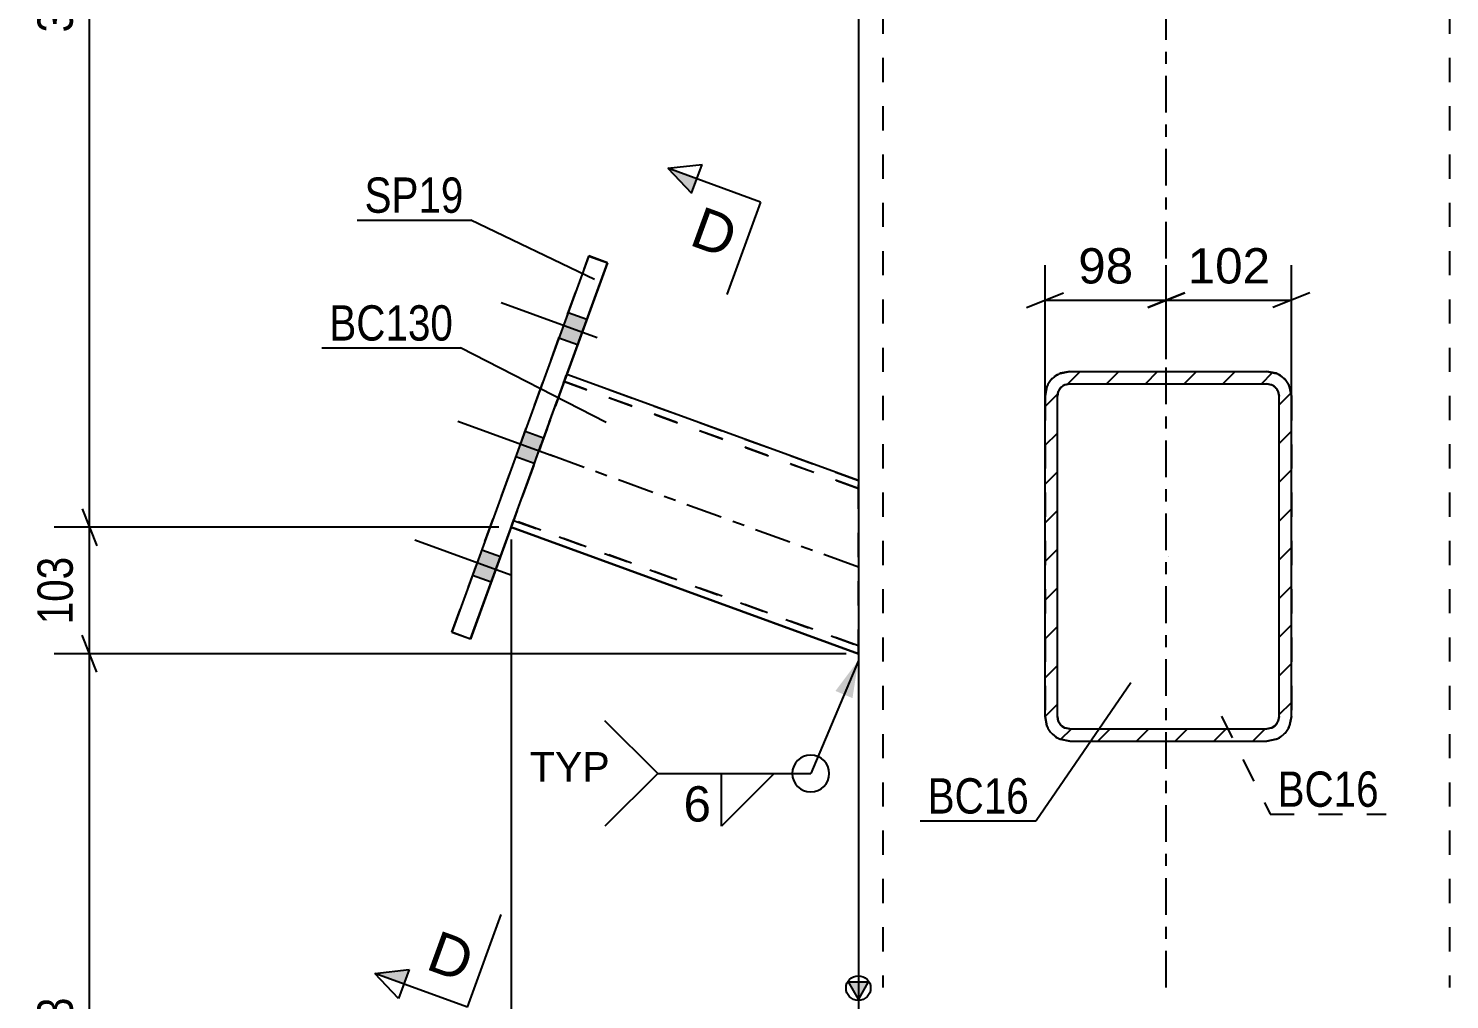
# Model space of a CAD drawing. Header units: millimetres. Extents: x -131 to 463, y -178 to 242.
# Drawn here: x 119.8 to 235.2, y 35 to 113.9 of the extents above; entities that cross this region are included whole.
import ezdxf

# ---------------------------------------------------------------- set-up
doc = ezdxf.new("R2010")
doc.units = ezdxf.units.MM
doc.linetypes.add('DXK_LINE_DOT2', pattern=[3.9198, 1.9599, -1.9599])
doc.linetypes.add('DXK_LINE_DOT3', pattern=[5.918699999999999, 2.979, -0.9799, 0.9799, -0.9799])
doc.styles.add('Arial', font='ARIAL.TTF', dxfattribs={"height": 0.2})
doc.styles.add('Arial Narrow', font='ARIALN.TTF', dxfattribs={"height": 0.2})

# ---------------------------------------------------------------- blocks, each defined once
blk = doc.blocks.new('Part-284876763-2579 - 2554')
at = {"color": 7, "linetype": 'DXK_LINE_DOT2'}
for p, q in [((204.3242726704646, 86.01190774883946), (203.5589058057348, 85.85966681642168)), ((204.3242726704646, 86.01190774883946), (220.3242726704646, 86.01190774884236)), ((204.3242726888072, 86.00855782410252), (204.3242726704646, 86.01190774883946)), ((220.3242726704646, 86.01190774884236), (220.3242726888072, 86.00855782410252)), ((221.0896395351943, 85.85966681642458), (220.3242726704646, 86.01190774884236)), ((202.4765136054413, 84.77727463432785), (202.3242726704646, 84.01190778246638)), ((203.3242726704646, 84.01190778246672), (203.4003931379529, 84.39459120839712)), ((203.4003931562956, 84.39124122927495), (203.4003931379529, 84.39459120839712)), ((203.941589238099, 84.93578729944386), (204.3242726704646, 85.01190776565312)), ((204.3242726888072, 85.00855780728926), (204.3242726704646, 85.01190776565312)), ((204.3242726704646, 85.01190776565312), (220.3242726704646, 85.01190776565602)), ((220.3242726888072, 85.00855780728926), (220.3242726704646, 85.01190776565602)), ((220.3242726704646, 85.01190776565602), (220.7069561028301, 84.9357872994471)), ((221.2481522213189, 84.39124122927495), (221.2481522029762, 84.39459120840041)), ((221.2481522029762, 84.39459120840041), (221.3242726704646, 84.01190778247002)), ((222.3242726704646, 84.01190778247002), (222.1720317354864, 84.77727463433149)), ((202.3242726704646, 84.01190778246638), (202.3242726888116, 58.00855735332919)), ((203.3242726888072, 84.0085577904756), (203.3242726704646, 84.01190778246672)), ((203.3242726704646, 58.01190821962263), (203.3242726704646, 84.01190778246672)), ((221.3242726888072, 84.0085577904756), (221.3242726704646, 84.01190778247002)), ((221.3242726704646, 58.01190821962592), (221.3242726704646, 84.01190778247002)), ((222.3242726704646, 84.01190778247002), (222.3242726888116, 58.00855735332919)), ((202.3242726704646, 58.01190821962228), (202.4765136054413, 57.24654136776115)), ((203.3242726888116, 58.00855735332919), (203.3242726704646, 58.01190821962263)), ((203.4003931379529, 57.62922479369189), (203.3242726704646, 58.01190821962263)), ((221.3242726704646, 58.01190821962592), (221.2481522029762, 57.62922479369519)), ((221.3242726888116, 58.00855735332919), (221.3242726704646, 58.01190821962592)), ((222.1720317354864, 57.24654136776479), (222.3242726704646, 58.01190821962592)), ((202.4765136237898, 57.24319047573084), (202.4765136054413, 57.24654136776115)), ((204.3242726704646, 57.01190823643668), (203.941589238099, 57.0880287026452)), ((204.3242726888131, 57.00855733651554), (204.3242726704646, 57.01190823643668)), ((204.3242726704646, 57.01190823643668), (220.3242726704646, 57.01190823643958)), ((220.7069561028301, 57.0880287026481), (220.3242726704646, 57.01190823643958)), ((220.3242726888131, 57.00855733651588), (220.3242726704646, 57.01190823643958)), ((222.1720317538349, 57.24319047573084), (222.1720317354864, 57.24654136776479)), ((203.5589058057348, 56.16414918566772), (204.3242726704646, 56.01190825325028)), ((204.3242726704646, 56.01190825325028), (220.3242726704646, 56.01190825325324)), ((204.3242726888131, 56.00855731970222), (204.3242726704646, 56.01190825325028)), ((220.3242726704646, 56.01190825325324), (221.0896395351943, 56.16414918567096)), ((220.3242726888131, 56.00855731970222), (220.3242726704646, 56.01190825325324))]:
    blk.add_line(p, q, dxfattribs=at)
at = {"color": 7, "linetype": 'DXK_LINE_DOT3'}
blk.add_line((212.3242726986222, 71.00672380418757), (212.3242726597954, 71.01374176871371), dxfattribs=at)
at = {"color": 7, "linetype": 'DXK_LINE_DOT2'}
for centre, radius, start, end in [((204.3242726484996, 84.01190776049418), 1.999999983191464, 112.4999995183483, 157.4999995182608), ((220.324272692434, 84.01190776050353), 1.999999983183784, 22.50000048165322, 67.50000048169989), ((204.3242726594846, 84.01190777147804), 0.999999991598868, 112.4999995184717, 157.4999995181959), ((220.3242726814444, 84.01190777148112), 0.9999999915990581, 22.50000048181284, 67.50000048152569), ((204.3242726484985, 58.01190824159441), 1.999999983190296, 202.5000004817403, 247.5000004816719), ((204.3242726594843, 58.01190823061081), 0.9999999915985773, 202.5000004818013, 247.5000004815369), ((220.3242726814446, 58.01190823061362), 0.9999999915985631, 292.4999995184751, 337.4999995182288), ((220.324272692435, 58.01190824159048), 1.99999998318198, 292.4999995182902, 337.4999995183959)]:
    blk.add_arc(centre, radius, start, end, dxfattribs=at)
blk = doc.blocks.new('Part-284876763-2614 - 2554')
at = {"color": 7, "linetype": 'DXK_LINE_DOT2'}
for p, q in [((163.2365780554451, 85.08076365720154), (163.3697295276726, 85.44654566904904)), ((163.3697434772375, 85.44424660774678), (163.2365925857333, 85.07836888558194)), ((163.3697295276726, 85.44654566904904), (163.4586987375647, 85.69091375098873)), ((163.4587118180179, 85.68875793029912), (163.3697434772375, 85.44424660774678)), ((163.4586987375647, 85.69091375098873), (163.4899409294246, 85.77666507774774)), ((163.4899529846881, 85.77467822088187), (163.4587118180179, 85.68875793029912)), ((163.4899529846881, 85.77467822088187), (163.4899409294246, 85.77666507774774)), ((187.1658816162091, 77.15734526173327), (163.4899529846881, 85.77467822088187)), ((163.2365925857333, 85.07836888558194), (159.1961693806848, 73.97740918873035)), ((163.2365780554451, 85.08076365720154), (159.2286355195263, 74.06903199742811)), ((163.2246231463274, 85.04778980905178), (159.240591956518, 74.10175403304203)), ((159.3864553555189, 74.50029887801776), (163.224636148743, 85.04564684996768)), ((163.2691077512748, 85.16997385002179), (163.2246231463274, 85.04778980905178)), ((163.224636148743, 85.04564684996768), (163.2691203191325, 85.16790251124405)), ((163.2847288472041, 85.2128495134017), (163.2691077512748, 85.16997385002179)), ((163.2691203191325, 85.16790251124405), (163.2847409024676, 85.21086265653577)), ((163.2847288472041, 85.2128495134017), (187.1658816160068, 76.52082107980061)), ((163.2847409024676, 85.21086265653577), (163.2847288472041, 85.2128495134017)), ((187.1658816162076, 76.51883861061907), (163.2847409024676, 85.21086265653577)), ((187.1658816161945, 63.11019893721823), (187.1658816160082, 77.15932773091521)), ((159.0954846280235, 73.70315427526333), (159.2286355195263, 74.06903199742811)), ((159.0954985775884, 73.7008552139614), (159.1961693806848, 73.97740918873035)), ((159.1961077861286, 73.97949837176606), (159.180487202792, 73.93653822647468)), ((187.1658816159937, 63.75068805751437), (159.180487202792, 73.93653822647468)), ((159.180487202792, 73.93653822647468), (159.180499258057, 73.93455136960876)), ((159.180499258057, 73.93455136960876), (159.1961203539862, 73.97742703298866)), ((159.180499258057, 73.93455136960876), (187.1658816161945, 63.74870558833283)), ((159.240591956518, 74.10175403304203), (159.1961077861286, 73.97949837176606)), ((159.1961203539862, 73.97742703298866), (159.2293739206297, 74.06876324141587)), ((159.2293739206297, 74.06876324141587), (159.2406049589322, 74.09961107395833)), ((159.2406049589322, 74.09961107395833), (159.3857120100134, 74.49825655301828)), ((159.3857120100134, 74.49825655301828), (159.3864553555189, 74.50029887801776)), ((158.9752751205714, 73.37272266212824), (159.0065162872431, 73.45864295271059)), ((158.9752871758364, 73.37073580526265), (158.9752751205714, 73.37272266212824)), ((158.9752871758364, 73.37073580526265), (159.0065293676963, 73.45648713202172)), ((159.0065162872431, 73.45864295271059), (159.0954846280235, 73.70315427526333)), ((159.0065293676963, 73.45648713202172), (159.0072208868825, 73.45838649942465)), ((159.0072208868825, 73.45838649942465), (159.0954985775884, 73.7008552139614))]:
    blk.add_line(p, q, dxfattribs=at)
at = {"color": 2, "linetype": 'Continuous'}
for p, q in [((187.1658816160082, 77.15932773091521), (163.4899409294246, 85.77666507774774)), ((158.9752751205714, 73.37272266212824), (187.1658816159937, 63.11218140640011)), ((187.1658816161945, 63.11019893721823), (158.9752871758364, 73.37073580526265))]:
    blk.add_line(p, q, dxfattribs=at)
at = {"color": 7, "linetype": 'DXK_LINE_DOT3'}
blk.add_line((187.1658816161014, 70.13476333357397), (161.2326140525505, 79.57370044090896), dxfattribs=at)
blk = doc.blocks.new('Part-284876763-2635 - 2554')
at = {"color": 2, "linetype": 'Continuous'}
for p, q in [((165.2869153360139, 95.39392808403574), (154.1712608824806, 64.85391834900219)), ((155.6747690794147, 64.30668613932687), (166.790423532948, 94.84669587436002)), ((166.7904590231048, 94.84071474485319), (163.491242350599, 85.77619139919625)), ((166.790423532948, 94.84669587436002), (165.2869153360139, 95.39392808403574)), ((166.7885053865362, 94.84142581038543), (166.7904590231048, 94.84071474485319)), ((166.790423532948, 94.84669587436002), (166.7904590231048, 94.84071474485319)), ((158.9765765417241, 73.37224898358465), (155.6748045695714, 64.30070500982004)), ((154.1712608824806, 64.85391834900219), (155.6747690794147, 64.30668613932687)), ((154.1712608824806, 64.85391834900219), (154.1712963726373, 64.84793721949535)), ((154.1712963726373, 64.84793721949535), (154.1732145190491, 64.85320728347)), ((155.6748045695714, 64.30070500982004), (154.1712963726373, 64.84793721949535)), ((155.6747690794147, 64.30668613932687), (155.6748045695714, 64.30070500982004))]:
    blk.add_line(p, q, dxfattribs=at)
at = {"color": 7, "linetype": 'DXK_LINE_DOT2'}
for p, q in [((154.1732145190491, 64.85320728347), (165.2869508261707, 95.3879469545289)), ((165.2869153360139, 95.39392808403574), (165.2869508261707, 95.3879469545289)), ((165.2869508261707, 95.3879469545289), (166.7885053865362, 94.84142581038543)), ((163.491242350599, 85.77619139919625), (158.9765765417241, 73.37224898358465))]:
    blk.add_line(p, q, dxfattribs=at)
blk = doc.blocks.new('Bolt-284876763-2636 - 2554')
at = {"linetype": 'Continuous'}
for points in [[(164.3620871055031, 88.1737741365447), (165.1145314181688, 90.24109790323854), (163.6110232210251, 90.78833011299065), (162.8585789083594, 88.7210063462968)], [(164.3620982985525, 88.17188778031561), (165.1145426112182, 90.23921154700946), (163.6110344140746, 90.78644375676157), (162.8585901014089, 88.71911999006772)], [(164.362109491602, 88.17000142408654), (165.1145538042677, 90.23732519078038), (163.611045607124, 90.78455740053249), (162.8586012944583, 88.71723363383865)], [(160.8563807009272, 78.54192491241884), (161.6088250135929, 80.60924867911274), (160.1053168164492, 81.15648088886485), (159.3528725037835, 79.08915712217095)], [(160.8564030870261, 78.53815219996068), (161.6088473996918, 80.60547596665458), (160.1053392025481, 81.15270817640669), (159.3528948898824, 79.08538440971279)], [(157.3506742963513, 68.91007568829303), (158.103118609017, 70.97739945498688), (156.5996104118733, 71.52463166473899), (155.8471660992076, 69.45730789804514)], [(157.3506854894007, 68.90818933206396), (158.1031298020664, 70.9755130987578), (156.5996216049228, 71.52274530850991), (155.847177292257, 69.45542154181607)], [(157.3506966824501, 68.90630297583488), (158.1031409951159, 70.97362674252872), (156.5996327979722, 71.52085895228083), (155.8471884853065, 69.45353518558699)]]:
    blk.add_hatch(color=1, dxfattribs=at).paths.add_polyline_path(points)
at = {"color": 1, "linetype": 'Continuous'}
for p, q in [((165.9599096719006, 88.76280984950137), (158.1604609003593, 91.60157693719913)), ((165.95992086495, 88.76092349327229), (158.1604720934087, 91.59969058097005)), ((165.9599320579995, 88.75903713704321), (158.1604832864581, 91.59780422474097)), ((165.1145314181688, 90.24109790323854), (163.6110232210251, 90.78833011299065)), ((165.1145426112182, 90.23921154700946), (163.6110344140746, 90.78644375676157)), ((165.1145538042677, 90.23732519078038), (163.611045607124, 90.78455740053249)), ((164.3620871055031, 88.1737741365447), (162.8585789083594, 88.7210063462968)), ((164.3620982985525, 88.17188778031561), (162.8585901014089, 88.71911999006772)), ((164.362109491602, 88.17000142408654), (162.8586012944583, 88.71723363383865)), ((162.4542032673247, 79.13096062537551), (154.6547544957834, 81.96972771307327)), ((162.4542256534235, 79.12718791291735), (154.6547768818822, 81.96595500061511)), ((161.6088250135929, 80.60924867911274), (160.1053168164492, 81.15648088886485)), ((161.6088473996918, 80.60547596665458), (160.1053392025481, 81.15270817640669)), ((160.8563807009272, 78.54192491241884), (159.3528725037835, 79.08915712217095)), ((160.8564030870261, 78.53815219996068), (159.3528948898824, 79.08538440971279)), ((158.9484968627488, 69.4991114012497), (151.1490480912074, 72.33787848894747)), ((158.9485080557982, 69.49722504502063), (151.1490592842569, 72.33599213271839)), ((158.9485192488476, 69.49533868879155), (151.1490704773063, 72.33410577648931)), ((158.103118609017, 70.97739945498688), (156.5996104118733, 71.52463166473899)), ((158.1031298020664, 70.9755130987578), (156.5996216049228, 71.52274530850991)), ((158.1031409951159, 70.97362674252872), (156.5996327979722, 71.52085895228083)), ((157.3506742963513, 68.91007568829303), (155.8471660992076, 69.45730789804514)), ((157.3506854894007, 68.90818933206396), (155.847177292257, 69.45542154181607)), ((157.3506966824501, 68.90630297583488), (155.8471884853065, 69.45353518558699))]:
    blk.add_line(p, q, dxfattribs=at)
blk = doc.blocks.new('Part-284876763-2706 - 2554')
at = {"linetype": 'Continuous'}
h = blk.add_hatch(dxfattribs=at)
h.set_pattern_fill('', scale=0.7, style=0, pattern_type=0)
h.set_pattern_definition([(45, (202.3242727764462, 58.02403287460857), (-1.571544821187102, 1.571544821187102), [])])
h.paths.add_polyline_path([(202.3242727764549, 84.02403331493662), (202.3242727764505, 58.02403287465279), (202.4765137114272, 57.25866599696201), (202.9100592140779, 56.60981928833138), (203.5589059117208, 56.17627377834032), (204.3242727764505, 56.02403284078463), (220.3242727764505, 56.02403284078463), (221.0896396411802, 56.17627377834032), (221.7384863388231, 56.60981928833138), (222.1720318414738, 57.25866599696201), (222.3242727764505, 58.02403287465279), (222.3242727764549, 84.02403331493662), (222.1720318414781, 84.7894001926274), (221.7384863388275, 85.43824690125803), (221.0896396411846, 85.87179241124943), (220.3242727764549, 86.02403334880472), (204.3242727764549, 86.02403334880472), (203.5589059117252, 85.87179241124943), (202.9100592140823, 85.43824690125803), (202.4765137114331, 84.7894001926274)])
h.paths.add_polyline_path([(203.6171659952686, 84.73114010809769), (203.9415893440893, 84.947912863093), (204.3242727764549, 85.02403333187067), (220.3242727764549, 85.02403333187067), (220.7069562088205, 84.947912863093), (221.0313795576412, 84.73114010809769), (221.2481523089665, 84.40671675378218), (221.3242727764549, 84.02403331493662), (221.3242727764505, 58.02403287465279), (221.2481523089621, 57.64134943580723), (221.0313795576368, 57.31692608149206), (220.7069562088161, 57.10015332649635), (220.3242727764505, 57.02403285771874), (204.3242727764505, 57.02403285771874), (203.9415893440849, 57.10015332649635), (203.6171659952642, 57.31692608149206), (203.4003932439389, 57.64134943580723), (203.3242727764505, 58.02403287465279), (203.3242727764549, 84.02403331493662), (203.4003932439433, 84.40671675378218)])
at = {"color": 2, "linetype": 'Continuous'}
for p, q in [((204.3242727764549, 86.02403334880472), (203.5589059117252, 85.87179241124943)), ((204.3242727764549, 86.02403334880472), (220.3242727764549, 86.02403334880472)), ((221.0896396411846, 85.87179241124943), (220.3242727764549, 86.02403334880472)), ((202.4765137114331, 84.7894001926274), (202.3242727764549, 84.02403331493662)), ((203.3242727764549, 84.02403331493662), (203.4003932439433, 84.40671675378218)), ((203.9415893440893, 84.947912863093), (204.3242727764549, 85.02403333187067)), ((204.3242727605031, 85.02110950921053), (203.9415893281375, 84.94498904301071)), ((204.3242727605031, 85.02110950921053), (204.3242727764549, 85.02403333187067)), ((204.3242727764549, 85.02403333187067), (220.3242727764549, 85.02403333187067)), ((204.3242727605031, 85.02110950921053), (220.3242727605031, 85.02110950920763)), ((220.3242727605031, 85.02110950920763), (220.3242727764549, 85.02403333187067)), ((220.3242727764549, 85.02403333187067), (220.7069562088205, 84.947912863093)), ((220.7069561928687, 84.94498904300781), (220.3242727605031, 85.02110950920763)), ((221.2481523089665, 84.40671675378218), (221.3242727764549, 84.02403331493662)), ((222.3242727764549, 84.02403331493662), (222.1720318414781, 84.7894001926274)), ((202.3242727764505, 58.02403287465279), (202.3242727764549, 84.02403331493662)), ((203.3242727764505, 58.02403287465279), (203.3242727764549, 84.02403331493662)), ((221.3242727764505, 58.02403287465279), (221.3242727764549, 84.02403331493662)), ((222.3242727764505, 58.02403287465279), (222.3242727764549, 84.02403331493662)), ((202.3242727764505, 58.02403287465279), (202.4765137114272, 57.25866599696201)), ((203.4003932439389, 57.64134943580723), (203.3242727764505, 58.02403287465279)), ((221.3242727764505, 58.02403287465279), (221.2481523089621, 57.64134943580723)), ((222.1720318414738, 57.25866599696201), (222.3242727764505, 58.02403287465279)), ((204.3242727764505, 57.02403285771874), (203.9415893440849, 57.10015332649635)), ((204.3242727764505, 57.02403285771874), (220.3242727764505, 57.02403285771874)), ((220.7069562088161, 57.10015332649635), (220.3242727764505, 57.02403285771874)), ((203.5589059117208, 56.17627377834032), (204.3242727764505, 56.02403284078463)), ((204.3242727605031, 56.02111000031948), (203.5589058957733, 56.17335093271868)), ((204.3242727605031, 56.02111000031948), (204.3242727764505, 56.02403284078463)), ((204.3242727764505, 56.02403284078463), (220.3242727764505, 56.02403284078463)), ((204.3242727605031, 56.02111000031948), (220.3242727605031, 56.02111000031658)), ((220.3242727764505, 56.02403284078463), (221.0896396411802, 56.17627377834032)), ((221.0896396252328, 56.17335093271578), (220.3242727605031, 56.02111000031658)), ((220.3242727605031, 56.02111000031658), (220.3242727764505, 56.02403284078463))]:
    blk.add_line(p, q, dxfattribs=at)
at = {"color": 7, "linetype": 'DXK_LINE_DOT2'}
for p, q in [((203.5589058957733, 85.86886855987649), (204.3242727605031, 86.02110949227574)), ((204.3242727605031, 86.02110949227574), (204.3242727764549, 86.02403334880472)), ((204.3242727605031, 86.02110949227574), (220.3242727605031, 86.02110949227284)), ((220.3242727605031, 86.02110949227284), (220.3242727764549, 86.02403334880472)), ((220.3242727605031, 86.02110949227284), (221.0896396252328, 85.86886855987359)), ((202.3242727605031, 84.02110952614566), (202.4765136954798, 84.78647637791437)), ((203.4003932279914, 84.40379295202985), (203.3242727605031, 84.02110952614532)), ((203.4003932279914, 84.40379295202985), (203.4003932439433, 84.40671675378218)), ((221.2481522930147, 84.40379295202695), (221.2481523089665, 84.40671675378218)), ((221.3242727605031, 84.02110952614203), (221.2481522930147, 84.40379295202695)), ((222.1720318255263, 84.78647637791073), (222.3242727605031, 84.02110952614203)), ((202.3242727764549, 84.02403331493662), (202.3242727605031, 58.02110996645024)), ((203.3242727605031, 84.02110952614532), (203.3242727764549, 84.02403331493662)), ((203.3242727605031, 58.0211099664499), (203.3242727605031, 84.02110952614532)), ((221.3242727605031, 84.02110952614203), (221.3242727764549, 84.02403331493662)), ((221.3242727605031, 58.0211099664466), (221.3242727605031, 84.02110952614203)), ((222.3242727764549, 84.02403331493662), (222.3242727605031, 58.0211099664466)), ((202.4765136954798, 57.25574311468154), (202.3242727605031, 58.02110996645024)), ((203.3242727605031, 58.0211099664499), (203.3242727764505, 58.02403287465279)), ((203.3242727605031, 58.0211099664499), (203.4003932279914, 57.63842654056538)), ((221.2481522930147, 57.63842654056242), (221.3242727605031, 58.0211099664466)), ((221.3242727605031, 58.0211099664466), (221.3242727764505, 58.02403287465279)), ((222.3242727605031, 58.0211099664466), (222.1720318255263, 57.2557431146779)), ((222.3242727605031, 58.0211099664466), (222.3242727764505, 58.02403287465279)), ((202.4765136954798, 57.25574311468154), (202.4765137114272, 57.25866599696201)), ((203.9415893281375, 57.09723044958412), (204.3242727605031, 57.02110998338469)), ((204.3242727605031, 57.02110998338469), (204.3242727764505, 57.02403285771874)), ((204.3242727605031, 57.02110998338469), (220.3242727605031, 57.02110998338179)), ((220.3242727605031, 57.02110998338179), (220.7069561928687, 57.09723044958122)), ((220.3242727605031, 57.02110998338179), (220.3242727764505, 57.02403285771874)), ((222.1720318255263, 57.2557431146779), (222.1720318414738, 57.25866599696201))]:
    blk.add_line(p, q, dxfattribs=at)
at = {"color": 7, "linetype": 'DXK_LINE_DOT3'}
blk.add_line((212.3242727503574, 71.01926939838387), (212.3242727766193, 71.02403309442383), dxfattribs=at)
at = {"color": 2, "linetype": 'Continuous'}
for centre, radius, start, end in [((204.3242727985821, 84.02403333706165), 2.000000016935084, 112.5000004851542, 157.5000004851307), ((220.3242727543235, 84.02403333705493), 2.000000016942913, 22.49999951498488, 67.49999951480756), ((204.3242727875189, 84.02403332599778), 1.000000008469219, 112.5000004851875, 157.5000004850757), ((204.3242727494377, 84.02110951508365), 0.9999999915303923, 112.4999995148039, 157.4999995148893), ((220.3242727653908, 84.02403332599778), 1.00000000846922, 22.49999951492434, 67.49999951481256), ((220.3242727715684, 84.02110951508075), 0.999999991530394, 22.50000048511066, 67.50000048519614), ((204.324272798584, 58.02403285253712), 2.00000001694583, 202.4999995150322, 247.4999995147782), ((204.3242727383792, 58.02110998857988), 1.999999983069406, 202.500000485193, 247.5000004851307), ((204.3242727875154, 58.02403286359232), 1.000000008470222, 202.4999995149437, 247.4999995147869), ((220.3242727653857, 58.02403286359232), 1.000000008470219, 292.500000485213, 337.5000004850563), ((220.324272754317, 58.02403285253712), 2.000000016945829, 292.5000004852218, 337.5000004849678), ((220.3242727826272, 58.02110998857724), 1.99999998306955, 292.4999995148596, 337.4999995147776)]:
    blk.add_arc(centre, radius, start, end, dxfattribs=at)
at = {"color": 7, "linetype": 'DXK_LINE_DOT2'}
for centre, radius, start, end in [((204.324272738379, 84.02110950401502), 1.999999983069555, 112.4999995148595, 157.4999995147774), ((220.3242727826269, 84.02110950401239), 1.999999983069407, 22.50000048519302, 67.50000048513067), ((204.3242727494381, 58.02110997751127), 0.9999999915306176, 202.5000004850864, 247.5000004851786), ((220.3242727715681, 58.02110997750834), 0.9999999915305671, 292.4999995148185, 337.4999995149106)]:
    blk.add_arc(centre, radius, start, end, dxfattribs=at)
blk = doc.blocks.new('Part-284876763-2655 - 2554')
at = {"linetype": 'Continuous'}
blk.add_hatch(color=2, dxfattribs=at).paths.add_polyline_path([(187.1658816164739, 35.07117505940992), (186.365881604553, 36.47117503556806), (187.9658816283948, 36.47117503556806)])
at = {"color": 2, "linetype": 'Continuous'}
for p, q in [((187.1658816164739, 115.3879469545289), (187.1658816164739, 36.00855731970223)), ((187.1658816164739, 35.07117505940992), (186.365881604553, 36.47117503556806)), ((186.365881604553, 36.47117503556806), (187.9658816283948, 36.47117503556806)), ((187.9658816283948, 36.47117503556806), (187.1658816164739, 35.07117505940992))]:
    blk.add_line(p, q, dxfattribs=at)
at = {"color": 7, "linetype": 'DXK_LINE_DOT2'}
for p, q in [((189.1658816164739, 115.3879469545289), (189.1658816164739, 36.00855731970223)), ((235.1658816164739, 115.3879469545289), (235.1658816164739, 36.00855731970223))]:
    blk.add_line(p, q, dxfattribs=at)
at = {"color": 7, "linetype": 'DXK_LINE_DOT3'}
blk.add_line((212.1658816164739, 36.00855731970223), (212.1658816164739, 115.3879469545289), dxfattribs=at)
at = {"color": 2, "linetype": 'Continuous'}
blk.add_circle((187.1658816164739, 35.97117503556806), 1, dxfattribs=at)
blk = doc.blocks.new('StraightDimension-284876763-2756 - 2554')
at = {"color": 7, "linetype": 'Continuous'}
for p, q in [((158.9752713631744, 72.37294430359617), (158.9752713631744, 25.20561599893273)), ((187.1658816154618, 62.11240168090427), (187.1658816154618, 25.20561599893273)), ((160.475271422779, 28.20561602277456), (157.4752713035697, 27.00561597509085)), ((185.6658815558572, 27.00561597509085), (188.6658816750665, 28.20561602277456)), ((158.9752713631744, 27.60561599893271), (187.1658816154618, 27.60561599893271))]:
    blk.add_line(p, q, dxfattribs=at)
at = {"color": 0}
blk.add_wipeout([(176.41276398931814, 28.35561599893271), (176.41276398931814, 32.55561599893272), (169.7283889893181, 32.55561599893272), (169.7283889893181, 28.35561599893271)], dxfattribs=at)
at = {"color": 3, "style": 'Arial Narrow'}
blk.add_text('282', height=2.86328125, dxfattribs=at).set_placement((170.3283889893181, 28.95561599893273))
blk = doc.blocks.new('StraightDimension-284876763-2802 - 2554')
at = {"color": 7, "linetype": 'Continuous'}
for p, q in [((125.3387175850522, 61.61240162129963), (124.1387175373685, 64.61240174050891)), ((186.1658816154618, 63.11240168090427), (121.8887175612104, 63.11240168090427)), ((124.7387175612104, 0.0008741227422319753), (124.7387175612104, 63.11240168090427)), ((124.1387175373685, 1.500874182346877), (125.3387175850522, -1.499125936862413)), ((186.1658816164739, 0.0008741227422319753), (121.8887175612104, 0.0008741227422319753))]:
    blk.add_line(p, q, dxfattribs=at)
at = {"color": 0}
blk.add_wipeout([(123.98868849697098, 35.81289010569293), (119.7886884969993, 35.8128746782315), (119.78871976515777, 27.300374678288925), (123.98871976512942, 27.300390105750346)], dxfattribs=at)
at = {"color": 3, "style": 'Arial Narrow'}
blk.add_text('4613', height=2.86328125, rotation=90.0002104591497, dxfattribs=at).set_placement((123.3887175612104, 27.90038790182325))
blk = doc.blocks.new('StraightDimension-284876763-2808 - 2554')
at = {"color": 7, "linetype": 'Continuous'}
for p, q in [((125.3387175850522, 159.53297746482), (124.1387175373685, 162.5329775840293)), ((186.1658816158272, 161.0329775244246), (121.8887175612104, 161.0329775244246)), ((124.7387175612104, 73.37294430359617), (124.7387175612104, 161.0329775244246)), ((124.1387175373685, 74.87294436320082), (125.3387175850522, 71.87294424399153)), ((157.9752713631744, 73.37294430359617), (121.8887175612104, 73.37294430359617))]:
    blk.add_line(p, q, dxfattribs=at)
at = {"color": 0}
blk.add_wipeout([(123.98868849697098, 121.45921311788013), (119.7886884969993, 121.45919769041869), (119.78871976515777, 112.9466976904761), (123.98871976512942, 112.94671311793755)], dxfattribs=at)
at = {"color": 3, "style": 'Arial Narrow'}
blk.add_text('3263', height=2.86328125, rotation=90.0002104591497, dxfattribs=at).set_placement((123.3887175612104, 113.5467109140104))
blk = doc.blocks.new('StraightDimension-284876763-2816 - 2554')
at = {"color": 7, "linetype": 'Continuous'}
for p, q in [((124.1387175373685, 74.87294436320082), (125.3387175850522, 71.87294424399153)), ((157.9752713631744, 73.37294430359617), (121.8887175612104, 73.37294430359617)), ((124.7387175612104, 63.11240168090427), (124.7387175612104, 73.37294430359617)), ((125.3387175850522, 61.61240162129963), (124.1387175373685, 64.61240174050891)), ((186.1658816154618, 63.11240168090427), (121.8887175612104, 63.11240168090427))]:
    blk.add_line(p, q, dxfattribs=at)
at = {"color": 0}
blk.add_wipeout([(123.98869521204911, 71.58486269613223), (119.78869521207743, 71.5848472686708), (119.7887197651578, 64.9004722687159), (123.98871976512946, 64.90048769617732)], dxfattribs=at)
at = {"color": 3, "style": 'Arial Narrow'}
blk.add_text('103', height=2.86328125, rotation=90.0002104591497, dxfattribs=at).set_placement((123.3887175612104, 65.50048549225022))
blk = doc.blocks.new('StraightDimension-284876763-5455 - 2554')
at = {"color": 7, "linetype": 'Continuous'}
for p, q in [((212.1658816164739, 87.02110842217252), (212.1658816164739, 94.66098377136728)), ((222.3242727188133, 81.4915473621428), (222.3242727188133, 94.66098377136728)), ((210.6658815568693, 91.21098374752546), (213.6658816760786, 92.41098379520918)), ((223.8242727784179, 92.41098379520918), (220.8242726592086, 91.21098374752546)), ((212.1658816164739, 91.81098377136732), (222.3242727188133, 91.81098377136732))]:
    blk.add_line(p, q, dxfattribs=at)
at = {"color": 0}
blk.add_wipeout([(221.18052638639358, 92.5609837713673), (221.18052638639358, 96.7609837713673), (213.3096279488936, 96.7609837713673), (213.3096279488936, 92.5609837713673)], dxfattribs=at)
at = {"color": 3, "style": 'Arial'}
blk.add_text('102', height=2.865234375, dxfattribs=at).set_placement((213.9096279488936, 93.16098377136728))
blk = doc.blocks.new('StraightDimension-284876763-5456 - 2554')
at = {"color": 7, "linetype": 'Continuous'}
for p, q in [((202.3242727181221, 81.05927218926371), (202.3242727181221, 94.66098377136728)), ((212.1658816164739, 87.02110842217252), (212.1658816164739, 94.66098377136728)), ((200.8242726585174, 91.21098374752546), (203.8242727777267, 92.41098379520918)), ((213.6658816760786, 92.41098379520918), (210.6658815568693, 91.21098374752546)), ((202.3242727181221, 91.81098377136732), (212.1658816164739, 91.81098377136732))]:
    blk.add_line(p, q, dxfattribs=at)
at = {"color": 0}
blk.add_wipeout([(210.06870997979803, 92.56098377136732), (210.06870997979803, 96.76098377136731), (204.42144435479804, 96.76098377136731), (204.42144435479804, 92.56098377136732)], dxfattribs=at)
at = {"color": 3, "style": 'Arial'}
blk.add_text('98', height=2.865234375, dxfattribs=at).set_placement((205.021444354798, 93.16098377136728))
blk = doc.blocks.new('Mark-284876763-2575 - 2554')
at = {"color": 30, "linetype": 'DXK_LINE_DOT2'}
for p, q in [((216.6435919736455, 58.0436907148291), (220.6014811086773, 50.08720266789032)), ((220.6014811086773, 50.08720266789035), (230.0221842336773, 50.08720266789035))]:
    blk.add_line(p, q, dxfattribs=at)
at = {"color": 0}
blk.add_wipeout([(229.42218423367734, 50.68720266789035), (229.42218423367734, 53.68720266789035), (221.20148110867734, 53.68720266789035), (221.20148110867734, 50.68720266789035)], dxfattribs=at)
blk.add_wipeout([(229.42218423367734, 50.68720266789035), (229.42218423367734, 53.68720266789035), (221.20148110867734, 53.68720266789035), (221.20148110867734, 50.68720266789035)], dxfattribs=at)
at = {"color": 3, "style": 'Arial Narrow'}
blk.add_text('BC16', height=2.86328125, dxfattribs=at).set_placement((221.2014811086773, 50.68720266789035))
blk = doc.blocks.new('WeldMark-284876763-2985 - 2554')
at = {"linetype": 'Continuous'}
blk.add_hatch(color=30, dxfattribs=at).paths.add_polyline_path([(185.309419173696, 60.08977916279812), (187.1658816157962, 62.56284349699393), (186.6916215006235, 59.50709852347989)])
at = {"color": 30, "linetype": 'Continuous'}
for p in [(187.1658816157962, 62.56284349699393), (170.875134753805, 53.38949247583315)]:
    blk.add_line(p, (183.2987675663051, 53.38949247583315), dxfattribs=at)
at = {"color": 3, "linetype": 'Continuous'}
for p, q in [((170.875134753805, 53.38949247583315), (166.589424753805, 57.67520247583315)), ((170.875134753805, 53.38949247583315), (166.589424753805, 49.10378247583316)), ((176.055909566305, 53.38949247583315), (180.341619566305, 53.38949247583315)), ((180.341619566305, 53.38949247583315), (176.055909566305, 49.10378247583316)), ((176.055909566305, 49.10378247583316), (176.055909566305, 53.38949247583315))]:
    blk.add_line(p, q, dxfattribs=at)
for start, end in [(90, 270), (270, 90)]:
    blk.add_arc((183.2987675663051, 53.38949247583315), 1.499998500000004, start, end, dxfattribs=at)
at = {"color": 0}
blk.add_wipeout([(175.39876756630497, 49.28949247583316), (175.39876756630497, 52.68949247583316), (172.775134753805, 52.68949247583316), (172.775134753805, 49.28949247583316)], dxfattribs=at)
at = {"color": 3, "style": 'Arial'}
blk.add_text('6', height=2.865234375, dxfattribs=at).set_placement((172.975134753805, 49.48949247583315))
at = {"color": 0, "linetype": 'Continuous'}
blk.add_wipeout([(166.97513475380498, 52.73949247583314), (166.97513475380498, 55.239492475833146), (160.49564256630498, 55.239492475833146), (160.49564256630498, 52.73949247583314)], dxfattribs=at)
blk.add_wipeout([(166.97513475380498, 52.73949247583314), (166.97513475380498, 55.239492475833146), (160.49564256630498, 55.239492475833146), (160.49564256630498, 52.73949247583314)], dxfattribs=at)
at = {"color": 3, "linetype": 'Continuous', "style": 'Arial'}
blk.add_text('TYP', height=2.3876953125, dxfattribs=at).set_placement((160.495642566305, 52.73949247583315))
blk = doc.blocks.new('Mark-284876763-2610 - 2554')
at = {"color": 30, "linetype": 'Continuous'}
for p in [(143.620724336697, 87.92769290628274), (166.7061726379544, 81.88865327123568)]:
    blk.add_line(p, (154.869552461697, 87.92769290628274), dxfattribs=at)
at = {"color": 0}
blk.add_wipeout([(154.2695524616969, 88.52769290628277), (154.2695524616969, 91.52769290628277), (144.2207243366969, 91.52769290628277), (144.2207243366969, 88.52769290628277)], dxfattribs=at)
blk.add_wipeout([(154.2695524616969, 88.52769290628277), (154.2695524616969, 91.52769290628277), (144.2207243366969, 91.52769290628277), (144.2207243366969, 88.52769290628277)], dxfattribs=at)
at = {"color": 3, "style": 'Arial Narrow'}
blk.add_text('BC130', height=2.86328125, dxfattribs=at).set_placement((144.2207243366969, 88.52769290628277))
blk = doc.blocks.new('Mark-284876763-2631 - 2554')
at = {"color": 30, "linetype": 'Continuous'}
for p, q in [((146.4768143923034, 98.3019375696212), (155.7158768923034, 98.3019375696212)), ((165.7589373926037, 93.48751260449791), (155.7158768923033, 98.3019375696212))]:
    blk.add_line(p, q, dxfattribs=at)
at = {"color": 0}
blk.add_wipeout([(155.11587689230328, 98.90193756962117), (155.11587689230328, 101.90193756962115), (147.07681439230328, 101.90193756962115), (147.07681439230328, 98.90193756962117)], dxfattribs=at)
blk.add_wipeout([(155.11587689230328, 98.90193756962117), (155.11587689230328, 101.90193756962115), (147.07681439230328, 101.90193756962115), (147.07681439230328, 98.90193756962117)], dxfattribs=at)
at = {"color": 3, "style": 'Arial Narrow'}
blk.add_text('SP19', height=2.86328125, dxfattribs=at).set_placement((147.0768143923033, 98.90193756962117))
blk = doc.blocks.new('SectionMark-284876763-2965 - 2554')
at = {"linetype": 'Continuous'}
for points in [[(174.0577993766789, 101.6539920074352), (173.6302427142244, 100.4793876909138), (171.708590743636, 102.5091053323441)], [(150.6993387095027, 37.4768598406032), (150.2717820470482, 36.30225552408174), (147.9225734140053, 37.15736884899059)]]:
    blk.add_hatch(color=6, dxfattribs=at).paths.add_polyline_path(points)
at = {"color": 6, "linetype": 'Continuous'}
for p, q in [((171.708590743636, 102.5091053323441), (174.4853560391333, 102.8285963239567)), ((173.6302427142244, 100.4793876909138), (174.4853560391333, 102.8285963239567)), ((171.708590743636, 102.5091053323441), (173.6302427142244, 100.4793876909138)), ((147.9225734140053, 37.15736884899059), (150.6993387095027, 37.4768598406032)), ((149.8442253845938, 35.12765120756028), (147.9225734140053, 37.15736884899059)), ((150.6993387095027, 37.4768598406032), (149.8442253845938, 35.12765120756028))]:
    blk.add_line(p, q, dxfattribs=at)
at = {"color": 0, "linetype": 'Continuous'}
for points in [[(176.49079977168645, 95.18147144024265), (177.68798258807692, 98.4703547315954), (174.52114770011423, 99.62311084190888), (173.32396488372376, 96.33422755055612)], [(155.09891726754947, 36.40758555091747), (156.29610008393993, 39.69646884227023), (153.12926519597724, 40.849224952583704), (151.93208237958677, 37.560341661230936)]]:
    blk.add_wipeout(points, dxfattribs=at)
at = {"color": 6, "linetype": 'Continuous'}
for p, q in [((179.2261342796684, 99.77295124606565), (171.708590743636, 102.5091053323441)), ((179.2261342796684, 99.77295124606565), (176.4899801933899, 92.2554077100333)), ((155.4401169500377, 34.42121476271217), (158.1762710363161, 41.93875829874452)), ((155.4401169500377, 34.42121476271217), (147.9225734140053, 37.15736884899059))]:
    blk.add_line(p, q, dxfattribs=at)
at = {"color": 3, "linetype": 'Continuous', "style": 'Arial'}
for p in [(173.3239648837238, 96.33422755055614), (151.9320823795868, 37.56034166123095)]:
    blk.add_text('D', height=3.3427734375, rotation=-20.00195662801704, dxfattribs=at).set_placement(p)
blk = doc.blocks.new('Mark-284876763-2702 - 2554')
at = {"color": 30, "linetype": 'Continuous'}
for p, q in [((209.2987542301927, 60.75556746840374), (201.6162935250589, 49.53963588384732)), ((192.1955904000589, 49.53963588384735), (201.6162935250589, 49.53963588384735))]:
    blk.add_line(p, q, dxfattribs=at)
at = {"color": 0}
blk.add_wipeout([(201.01629352505887, 50.139635883847355), (201.01629352505887, 53.139635883847355), (192.79559040005887, 53.139635883847355), (192.79559040005887, 50.139635883847355)], dxfattribs=at)
blk.add_wipeout([(201.01629352505887, 50.139635883847355), (201.01629352505887, 53.139635883847355), (192.79559040005887, 53.139635883847355), (192.79559040005887, 50.139635883847355)], dxfattribs=at)
at = {"color": 3, "style": 'Arial Narrow'}
blk.add_text('BC16', height=2.86328125, dxfattribs=at).set_placement((192.7955904000589, 50.13963588384735))

msp = doc.modelspace()

# ---------------------------------------------------------------- block references
for name in ['Part-284876763-2655 - 2554', 'Part-284876763-2635 - 2554', 'Bolt-284876763-2636 - 2554', 'Part-284876763-2614 - 2554', 'Part-284876763-2706 - 2554', 'Part-284876763-2579 - 2554']:
    msp.add_blockref(name, (0, 0))

# ---------------------------------------------------------------- next in the draw order: block references
for name in ['StraightDimension-284876763-5455 - 2554', 'StraightDimension-284876763-2756 - 2554', 'Mark-284876763-2702 - 2554', 'Mark-284876763-2575 - 2554']:
    msp.add_blockref(name, (0, 0))

# ---------------------------------------------------------------- next in the draw order: block references
for name in ['StraightDimension-284876763-2808 - 2554', 'StraightDimension-284876763-5456 - 2554', 'StraightDimension-284876763-2802 - 2554']:
    msp.add_blockref(name, (0, 0))

# ---------------------------------------------------------------- next in the draw order: block references
for name in ['Mark-284876763-2631 - 2554', 'Mark-284876763-2610 - 2554', 'StraightDimension-284876763-2816 - 2554']:
    msp.add_blockref(name, (0, 0))

# ---------------------------------------------------------------- next in the draw order: block references
msp.add_blockref('WeldMark-284876763-2985 - 2554', (0, 0))

# ---------------------------------------------------------------- next in the draw order: block references
msp.add_blockref('SectionMark-284876763-2965 - 2554', (0, 0))

doc.saveas('drawing.dxf')
